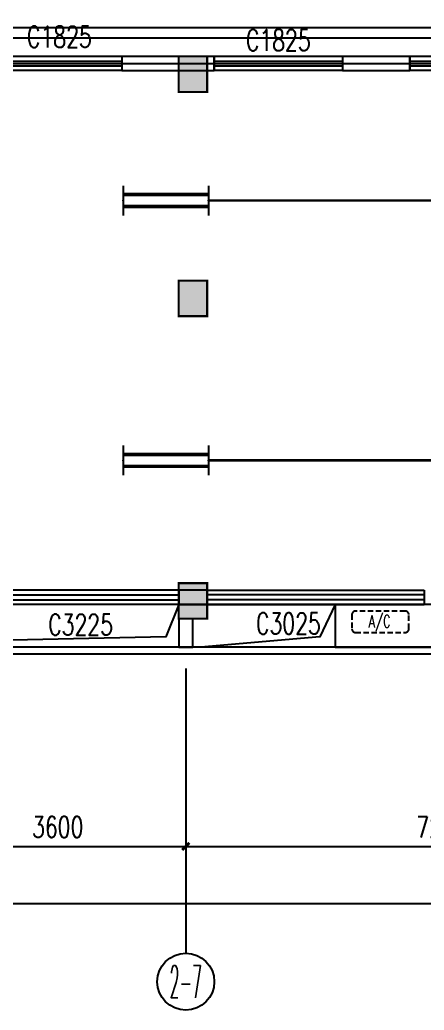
# Model space of a CAD drawing. Extents: x -9422388 to 15610651, y -1992469 to 953794.
# Drawn here: x -2850184 to -2844502, y -212483 to -198569 of the extents above; entities that cross this region are included whole.
import ezdxf
from ezdxf.enums import TextEntityAlignment as Align

# ---------------------------------------------------------------- set-up
doc = ezdxf.new("R2010")
doc.units = 0
doc.header["$LTSCALE"] = 1000
doc.linetypes.add('( Hidden )', pattern=[0.375, 0.25, -0.125])
for name, color, linetype in [('A-FLOR-HVAC', 4, 'Continuous'), ('AXIS_TEXT', 7, 'Continuous'), ('C-KZ', 2, 'Continuous'), ('C-Z-HATCH', 253, 'Continuous'), ('CABLETRAY', 4, 'Continuous'), ('EQUIP-照明', 3, 'Continuous'), ('WINDOW_TEXT', 7, 'Continuous'), ('WIRE-照明', 1, 'Continuous')]:
    doc.layers.add(name, color=color, linetype=linetype)
doc.styles.add('_TCH_AXIS', font='COMPLEX', dxfattribs={"bigfont": 'GBCBIG'})
doc.styles.add('_TCH_DIM_T3', font='SIMPLEX', dxfattribs={"width": 0.705882, "bigfont": 'GBCBIG'})
doc.styles.add('_TCH_WINDOW', font='SIMPLEX', dxfattribs={"height": 3.5, "bigfont": 'GBCBIG'})
doc.styles.add('COMPLEX', font='COMPLEX')
doc.styles.get("Standard").update_dxf_attribs({"font": 'gbenor.shx', "bigfont": 'gbcbig.shx'})
doc.dimstyles.new('_TCH_ARCH&&100', dxfattribs={"dimtxt": 297.5, "dimasz": 100, "dimexe": 250, "dimexo": 300, "dimgap": 126.25, "dimtad": 1, "dimdec": 0, "dimzin": 0, "dimdsep": 46, "dimtxsty": '_TCH_DIM_T3', "dimblk": 'ARCHTICK', "dimcen": 0.09, "dimclrt": 7, "dimazin": 2, "dimtfac": 1, "dimtdec": 0, "dimtix": 1, "dimtmove": 2, "dimatfit": 3, "dimfxl": 0, "dimtolj": 1, "dimtzin": 0, "dimarcsym": 0})

# ---------------------------------------------------------------- blocks, each defined once
blk = doc.blocks.new('KTWJ1')
at = {"layer": 'A-FLOR-HVAC', "color": 0, "linetype": '( Hidden )', "ltscale": 0.3}
blk.add_lwpolyline([(152982, -14209, 0.414214), (153032, -14259), (153732, -14259, 0.414214), (153782, -14209), (153782, -14009, 0.414214), (153732, -13959), (153032, -13959, 0.414214), (152982, -14009)], format="xyb", close=True, dxfattribs=at)
at = {"layer": 'A-FLOR-HVAC', "color": 0, "style": '_TCH_WINDOW', "width": 0.705882}
blk.add_text('A/C', height=170, dxfattribs=at).set_placement((153214, -14188))
blk = doc.blocks.new('宿舍楼柱网2')
at = {"layer": 'C-Z-HATCH'}
h = blk.add_hatch(color=0, dxfattribs=at)
h.dxf.hatch_style = 1
h.paths.add_polyline_path([(126300, 330556), (126700, 330556), (126700, 330056), (126300, 330056)])
h = blk.add_hatch(color=0, dxfattribs=at)
h.dxf.hatch_style = 1
h.paths.add_polyline_path([(126300, 327406), (126700, 327406), (126700, 326906), (126300, 326906)])
h = blk.add_hatch(color=0, dxfattribs=at)
h.dxf.hatch_style = 1
h.paths.add_polyline_path([(126300, 323156), (126700, 323156), (126700, 322656), (126300, 322656)])
at = {"layer": 'C-KZ', "color": 0, "const_width": 30}
for points in [[(126300, 330556), (126700, 330556), (126700, 330056), (126300, 330056)], [(126300, 327406), (126700, 327406), (126700, 326906), (126300, 326906)], [(126300, 323156), (126700, 323156), (126700, 322656), (126300, 322656)]]:
    blk.add_lwpolyline(points, close=True, dxfattribs=at)
blk = doc.blocks.new('$TCHSYS$WIN2D')
at = {"color": 0}
for p, q in [((-0.5, 0.5), (0.5, 0.5)), ((-0.5, 0.5), (-0.5, -0.5)), ((0.5, 0.5), (0.5, -0.5)), ((0.5, 0.1667), (-0.5, 0.1667)), ((0.5, -0.1667), (-0.5, -0.1667)), ((-0.5, -0.5), (0.5, -0.5))]:
    blk.add_line(p, q, dxfattribs=at)
blk = doc.blocks.new('_ArchTick')
at = {"color": 0, "linetype": 'ByBlock', "const_width": 0.4}
blk.add_lwpolyline([(-0.5, -0.5), (0.5, 0.5)], dxfattribs=at)
blk = doc.blocks.new('*D2838')
at = {"color": 0, "lineweight": -2, "transparency": 16777216}
for p, q in [((1474530, -199693), (1474530, -202943)), ((1541350, -199693), (1541350, -202943)), ((1474530, -202693), (1541350, -202693))]:
    blk.add_line(p, q, dxfattribs=at)
at = {"layer": 'Defpoints', "color": 0, "transparency": 16777216}
for p in [(1474530, -199393), (1541350, -199393), (1541350, -202693)]:
    blk.add_point(p, dxfattribs=at)
at = {"color": 0, "lineweight": -2, "transparency": 16777216, "xscale": 100, "yscale": 100, "zscale": 100, "rotation": 180}
blk.add_blockref('_ArchTick', (1474530, -202693), dxfattribs=at)
at = {"color": 0, "lineweight": -2, "transparency": 16777216, "xscale": 100, "yscale": 100, "zscale": 100}
blk.add_blockref('_ArchTick', (1541350, -202693), dxfattribs=at)
at = {"color": 7, "transparency": 16777216, "insert": (1507940, -202418), "char_height": 297.5, "attachment_point": 5, "style": '_TCH_DIM_T3'}
blk.add_mtext('\\A1;66820', dxfattribs=at)
blk = doc.blocks.new('*D2843')
at = {"color": 0, "lineweight": -2, "transparency": 16777216}
for p, q in [((1499730, -199693), (1499730, -202143)), ((1503330, -199693), (1503330, -202143)), ((1499730, -201893), (1503330, -201893))]:
    blk.add_line(p, q, dxfattribs=at)
at = {"layer": 'Defpoints', "color": 0, "transparency": 16777216}
for p in [(1499730, -199393), (1503330, -199393), (1503330, -201893)]:
    blk.add_point(p, dxfattribs=at)
at = {"color": 0, "lineweight": -2, "transparency": 16777216, "xscale": 100, "yscale": 100, "zscale": 100, "rotation": 180}
blk.add_blockref('_ArchTick', (1499730, -201893), dxfattribs=at)
at = {"color": 0, "lineweight": -2, "transparency": 16777216, "xscale": 100, "yscale": 100, "zscale": 100}
blk.add_blockref('_ArchTick', (1503330, -201893), dxfattribs=at)
at = {"color": 7, "transparency": 16777216, "insert": (1501530, -201618), "char_height": 297.5, "attachment_point": 5, "style": '_TCH_DIM_T3'}
blk.add_mtext('\\A1;3600', dxfattribs=at)
blk = doc.blocks.new('*D2844')
at = {"color": 0, "lineweight": -2, "transparency": 16777216}
for p, q in [((1503330, -199693), (1503330, -202143)), ((1510530, -199693), (1510530, -202143)), ((1503330, -201893), (1510530, -201893))]:
    blk.add_line(p, q, dxfattribs=at)
at = {"layer": 'Defpoints', "color": 0, "transparency": 16777216}
for p in [(1503330, -199393), (1510530, -199393), (1510530, -201893)]:
    blk.add_point(p, dxfattribs=at)
at = {"color": 0, "lineweight": -2, "transparency": 16777216, "xscale": 100, "yscale": 100, "zscale": 100, "rotation": 180}
blk.add_blockref('_ArchTick', (1503330, -201893), dxfattribs=at)
at = {"color": 0, "lineweight": -2, "transparency": 16777216, "xscale": 100, "yscale": 100, "zscale": 100}
blk.add_blockref('_ArchTick', (1510530, -201893), dxfattribs=at)
at = {"color": 7, "transparency": 16777216, "insert": (1506930, -201618), "char_height": 297.5, "attachment_point": 5, "style": '_TCH_DIM_T3'}
blk.add_mtext('\\A1;7200', dxfattribs=at)
blk = doc.blocks.new('_AXISO')
at = {"color": 0}
blk.add_circle((0, 0), 0.5, dxfattribs=at)
at = {"layer": 'AXIS_TEXT', "color": 0, "style": 'COMPLEX', "width": 1.041667}
blk.add_attdef('A', text='', height=0.56, dxfattribs=at).set_placement((-0.25, -0.28), (0.25, -0.28), align=Align.FIT)
blk = doc.blocks.new('$equip$00001160')
for p, q in [((-1.2, 0.417), (-1.2, -0.417)), ((1.2, 0.417), (1.2, -0.417)), ((-1.2, 0.167), (1.2, 0.167)), ((-1.2, -0.167), (1.2, -0.167))]:
    blk.add_line(p, q)
at = {"const_width": 0.1}
for points in [[(-1.2, 0.167), (1.2, 0.167)], [(-1.2, -0.167), (1.2, -0.167)]]:
    blk.add_lwpolyline(points, dxfattribs=at)
at = {"layer": 'EQUIP-照明'}
for p in [(-1.2, 0), (0, 0.167), (1.2, 0), (0, -0.167)]:
    blk.add_point(p, dxfattribs=at)
at = {"layer": 'EQUIP-照明', "flags": 9}
blk.add_attdef('A', (0, 0), '', height=0.00002, dxfattribs=at)
blk = doc.blocks.new('34214')
at = {"color": 8}
for p, q in [((1503729.8, -190792.6), (1502429.8, -190792.6)), ((1502429.8, -190792.6), (1502429.8, -190992.6)), ((1503729.8, -190992.6), (1503729.8, -190792.6)), ((1506479.8, -190792.6), (1505529.8, -190792.6)), ((1505529.8, -190792.6), (1505529.8, -190992.6)), ((1506479.8, -190992.6), (1506479.8, -190792.6)), ((1502429.8, -190992.6), (1503729.8, -190992.6)), ((1505529.8, -190992.6), (1506479.8, -190992.6)), ((1503629.8, -198292.6), (1503229.8, -198292.6)), ((1503229.8, -198292.6), (1503229.8, -198492.6)), ((1503629.8, -198492.6), (1503629.8, -198292.6)), ((1503229.8, -198492.6), (1503629.8, -198492.6)), ((1503329.8, -199392.6), (1503329.8, -203392.6))]:
    blk.add_line(p, q, dxfattribs=at)
for points in [[(1517829.8, -199192.6), (1475329.8, -199192.6, -0.4142134), (1473729.8, -197592.6), (1473729.8, -189492.6, -0.4142137), (1474429.8, -188792.6), (1474429.8, -188792.6)], [(1517829.8, -199092.6), (1475329.8, -199092.6, -0.4142134), (1473829.8, -197592.6), (1473829.8, -189492.6, -0.4142137), (1474429.8, -188892.6), (1474429.8, -188892.6)]]:
    blk.add_lwpolyline(points, format="xyb", dxfattribs=at)
for points in [[(1499729.8, -190892.6), (1512029.8, -190892.6), (1512029.8, -198492.6), (1499729.8, -198492.6)], [(1503229.8, -199092.6), (1503429.8, -199092.6), (1503429.8, -198692.6), (1503229.8, -198692.6)]]:
    blk.add_lwpolyline(points, close=True, dxfattribs=at)
for points in [[(1503229.8, -198492.6), (1503048.6, -198947.3), (1496343.5, -199092.6)], [(1505429.8, -198492.6), (1505212.3, -198947.3), (1503543.5, -199092.6)], [(1506679.8, -198492.6), (1505429.8, -198492.6), (1505429.8, -199092.6), (1508429.8, -199092.6), (1508429.8, -198492.6), (1507179.8, -198492.6)]]:
    blk.add_lwpolyline(points, dxfattribs=at)
ref = blk.add_blockref('$TCHSYS$WIN2D', (1501529.8, -190892.6), dxfattribs=dict(at, xscale=-1800, yscale=200, zscale=200, rotation=359.9999999999954))
ref.add_attrib('A', 'C1825', (1501099.5, -190666.4), dxfattribs={"layer": 'WINDOW_TEXT', "color": 8, "height": 297.5, "style": '_TCH_WINDOW', "width": 0.705882})
ref = blk.add_blockref('$TCHSYS$WIN2D', (1504629.8, -190892.6), dxfattribs=dict(at, xscale=-1800, yscale=200, zscale=200, rotation=359.9999999999954))
ref.add_attrib('A', 'C1825', (1504174.8, -190713.6), dxfattribs={"layer": 'WINDOW_TEXT', "color": 8, "height": 297.5, "style": '_TCH_WINDOW', "width": 0.705882})
ref = blk.add_blockref('$TCHSYS$WIN2D', (1507379.8, -190892.6), dxfattribs=dict(at, xscale=-1800, yscale=200, zscale=200, rotation=359.9999999999954))
ref.add_attrib('A', 'C1825', (1506924.8, -190663.6), dxfattribs={"layer": 'WINDOW_TEXT', "color": 8, "height": 297.5, "style": '_TCH_WINDOW', "width": 0.705882})
for name, p in [('宿舍楼柱网2', (1376929.4, -521348.5)), ('KTWJ1', (1352682.3, -184626.5))]:
    blk.add_blockref(name, p, dxfattribs=at)
ref = blk.add_blockref('$TCHSYS$WIN2D', (1501604.8, -198392.6), dxfattribs=dict(at, xscale=-3250, yscale=200, zscale=200, rotation=359.9999999999926))
ref.add_attrib('A', 'C3225', (1501397.6, -198925.9), dxfattribs={"layer": 'WINDOW_TEXT', "color": 8, "height": 297.5, "style": '_TCH_WINDOW', "width": 0.705882})
ref = blk.add_blockref('$TCHSYS$WIN2D', (1505154.8, -198392.6), dxfattribs=dict(at, xscale=3049.998965517152, yscale=200, zscale=200, rotation=359.9999999999926))
ref.add_attrib('A', 'C3025', (1504317.6, -198908.9), dxfattribs={"layer": 'WINDOW_TEXT', "color": 8, "height": 297.5, "style": '_TCH_WINDOW', "width": 0.705882})
ref = blk.add_blockref('_AXISO', (1503329.8, -203792.6), dxfattribs=dict(at, xscale=800, yscale=800, zscale=800))
ref.add_attrib('A', '2-7', dxfattribs={"layer": 'AXIS_TEXT', "color": 8, "height": 452.55, "style": '_TCH_AXIS', "width": 0.35}).set_placement((1503103.5, -204018.8), (1503556.1, -204018.8), align=Align.FIT)
for p1, p2, distance, picture, middle in [((1474529.8, -199392.6), (1541349.8, -199392.6), -3300, '*D2838', (1507939.8, -202417.6)), ((1499729.8, -199392.6), (1503329.8, -199392.6), -2500, '*D2843', (1501529.8, -201617.6)), ((1503329.8, -199392.6), (1510529.8, -199392.6), -2500, '*D2844', (1506929.8, -201617.6))]:
    dim = blk.add_aligned_dim(p1=p1, p2=p2, distance=distance, dimstyle='_TCH_ARCH&&100', dxfattribs=at)
    dim.commit()
    dim.dimension.update_dxf_attribs({"geometry": picture, "text_midpoint": middle})

msp = doc.modelspace()

# ---------------------------------------------------------------- linework, layer by layer
at = {"layer": 'CABLETRAY'}
for p, q in [((-2868739.13088, -198677.63092), (-2827606.93721, -198677.63092)), ((-2827606.93721, -198827.63092), (-2868739.13088, -198827.63092))]:
    msp.add_line(p, q, dxfattribs=at)
at = {"layer": 'WIRE-照明', "linetype": 'Continuous', "const_width": 35}
for points in [[(-2847531.93745, -201108.37515), (-2842331.93745, -201108.37515)], [(-2847531.93729, -204758.37515), (-2842331.93729, -204758.37515)]]:
    msp.add_lwpolyline(points, dxfattribs=at)

# ---------------------------------------------------------------- block references
msp.add_blockref('34214', (-4351181.75199, -8290.8043))
at = {"layer": 'EQUIP-照明', "xscale": 500, "yscale": 500, "zscale": 500}
for p in [(-2848131.93745, -201108.37515), (-2848131.93729, -204758.37515)]:
    msp.add_blockref('$equip$00001160', p, dxfattribs=at)

doc.saveas('drawing.dxf')
